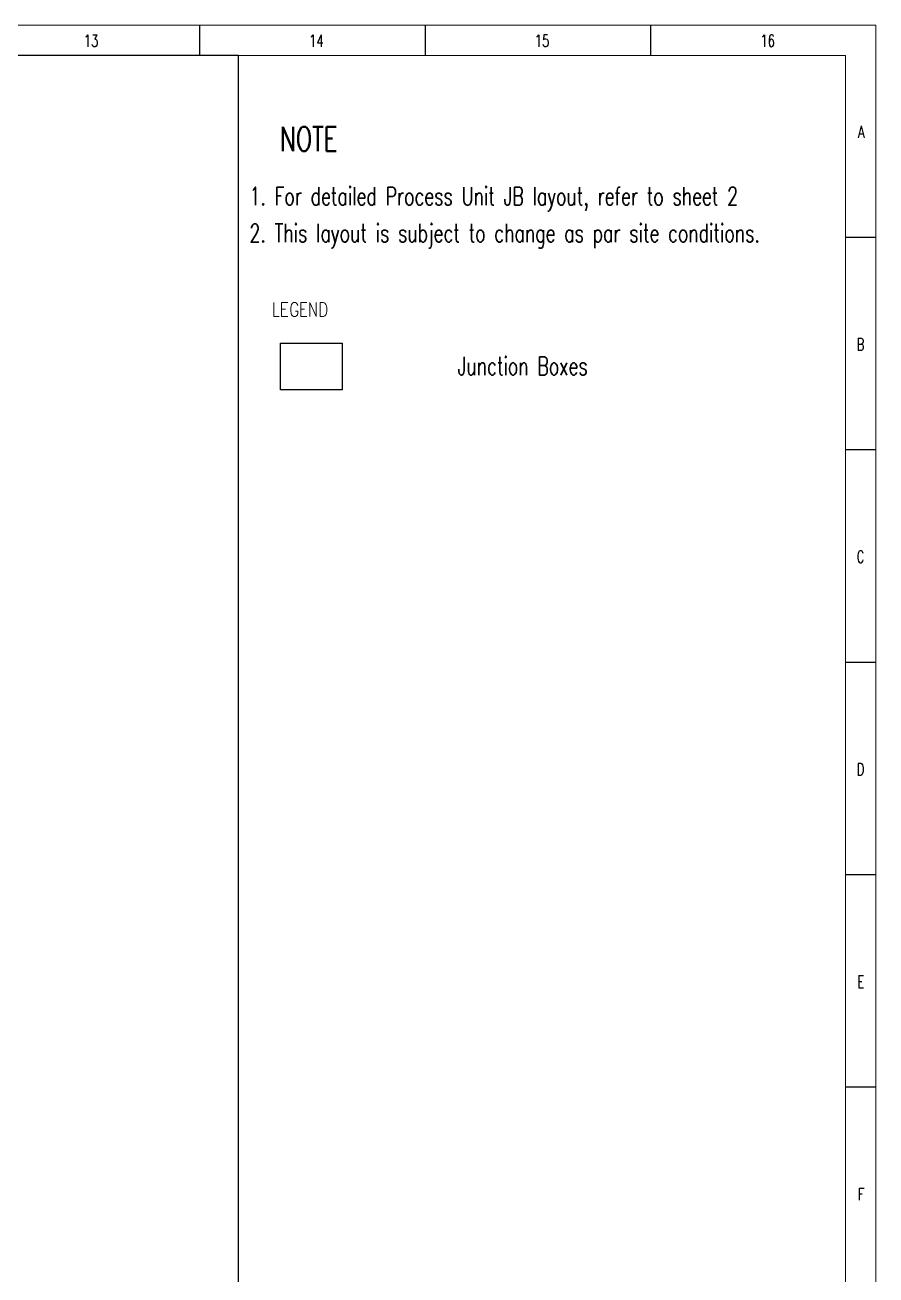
# Model space of a CAD drawing. Header units: inches. Extents: x 19 to 715735, y 34 to 210034.
# Drawn here: x 226952 to 297019, y 107072 to 210034 of the extents above; entities that cross this region are included whole.
import ezdxf
from ezdxf.enums import TextEntityAlignment as Align

# ---------------------------------------------------------------- set-up
doc = ezdxf.new("R2010")
doc.units = ezdxf.units.IN
doc.header["$MEASUREMENT"] = 0
for name, color, linetype in [('ELECTRICAL', 7, 'Continuous'), ('Junction Boxes', 1, 'Continuous'), ('Layer 1', 7, 'Continuous'), ('TEG BORDER', 7, 'Continuous')]:
    doc.layers.add(name, color=color, linetype=linetype)
doc.styles.add('HZTXT', font='txt_qlt.shx', dxfattribs={"width": 0.7, "bigfont": 'hztxt.shx'})
doc.styles.add('TEG BORDER', font='txt_qlt.shx', dxfattribs={"width": 0.7, "bigfont": 'hztxt.shx'})

msp = doc.modelspace()

# ---------------------------------------------------------------- linework, layer by layer
for p, q in [((241331, 210034), (241331, 207534)), ((259894, 210034), (259894, 207534)), ((278456, 210034), (278456, 207534)), ((297019, 192534), (294519, 192534)), ((297019, 175034), (294519, 175034)), ((297019, 157534), (294519, 157534)), ((297019, 140034), (294519, 140034)), ((297019, 122534), (294519, 122534))]:
    msp.add_line(p, q)
at = {"linetype": 'Continuous'}
msp.add_line((244519, 207534), (2519, 207534), dxfattribs=at)
at = {"color": 5, "lineweight": 15}
msp.add_lwpolyline([(19, 210034), (297019, 210034), (297019, 34), (19, 34)], close=True, dxfattribs=at)
at = {"lineweight": 9}
msp.add_lwpolyline([(2519, 207534), (294519, 207534), (294519, 2534), (2519, 2534)], close=True, dxfattribs=at)
at = {"layer": 'Junction Boxes'}
msp.add_lwpolyline([(247993, 179973), (247993, 183834), (253075, 183834), (253075, 179973)], close=True, dxfattribs=at)
at = {"layer": 'Layer 1', "color": 0, "lineweight": 5}
for points in [[(247428, 187187), (247428, 186017), (247888, 186017)], [(248080, 186017), (248080, 187187), (248598, 187187)], [(248080, 186630), (248406, 186630)], [(249423, 186899), (249384, 187014), (249308, 187129), (249231, 187187), (249058, 187187), (248982, 187129), (248905, 187014), (248866, 186899), (248828, 186726), (248828, 186458), (248866, 186285), (248905, 186170), (248982, 186074), (249058, 186017), (249231, 186017), (249308, 186074), (249384, 186170), (249423, 186285), (249423, 186458), (249231, 186458)], [(249653, 186017), (249653, 187187), (250152, 187187)], [(249653, 186630), (249960, 186630)], [(250401, 186017), (250401, 187187), (250938, 186017), (250938, 187187)], [(251264, 186017), (251264, 187187), (251533, 187187), (251648, 187129), (251724, 187014), (251763, 186899), (251801, 186726), (251801, 186458), (251763, 186285), (251724, 186170), (251648, 186074), (251533, 186017), (251264, 186017)], [(248080, 186017), (248598, 186017)], [(249653, 186017), (250152, 186017)]]:
    msp.add_lwpolyline(points, dxfattribs=at)
at = {"layer": 'TEG BORDER'}
msp.add_line((244519, 58034), (244519, 207534), dxfattribs=at)

# ---------------------------------------------------------------- texts
at = {"color": 7, "style": 'HZTXT', "width": 0.7}
for s, p in [('1. For detailed Process Unit JB layout, refer to sheet 2', (245433, 195940)), ('2. This layout is subject to change as par site conditions.', (245433, 192895)), ('Junction Boxes', (262570, 181948))]:
    msp.add_text(s, height=1500, dxfattribs=at).set_placement(p, align=Align.MIDDLE_LEFT)
at = {"char_height": 1000, "width": 1000, "style": 'TEG BORDER'}
for s, insert, attachment_point in [('13', (231792, 209237), 1), ('\\pi-16.667;14', (250355, 209237), 1), ('15', (268917, 209237), 1), ('\\pi16.667;16', (287480, 209237), 1), ('A', (296064, 201729), 3), ('B', (296064, 184229), 3), ('C', (296064, 166729), 3), ('D', (296064, 149229), 3), ('E', (296064, 131729), 3), ('F', (296064, 114229), 3)]:
    msp.add_mtext(s, dxfattribs=dict(at, insert=insert, attachment_point=attachment_point))
at = {"layer": 'ELECTRICAL', "style": 'HZTXT', "width": 0.7}
msp.add_text('NOTE', height=2000, dxfattribs=at).set_placement((247948, 200648), align=Align.MIDDLE_LEFT)

doc.saveas('drawing.dxf')
